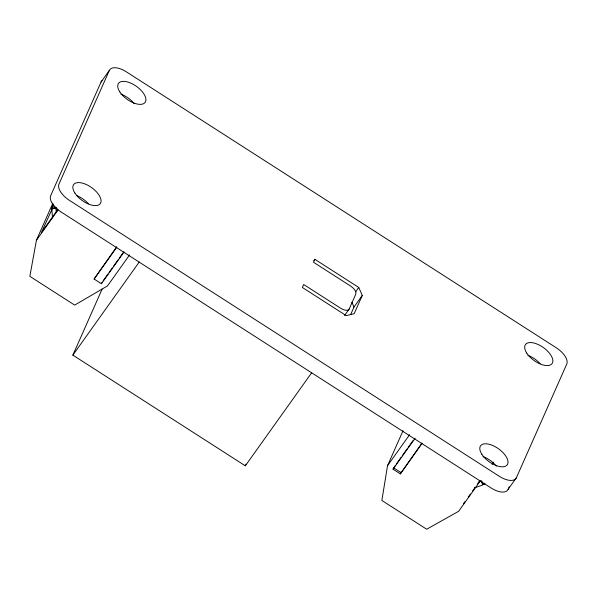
<?xml version="1.0" encoding="UTF-8"?>
<svg xmlns="http://www.w3.org/2000/svg" width="597" height="597" viewBox="0 0 597 597"><rect width="100%" height="100%" fill="white"/><g stroke="black" fill="none" stroke-linecap="round" stroke-linejoin="round"><path stroke-width="0.9" d="M53.745 204.547A5.47 5.082 35.3 0 0 52.939 205.323A5.47 4.455 36.6 0 0 52.185 206.644L51.849 208.793L52.469 217.98M403.035 430.706L387.543 465.66L381.864 500.465L426.698 529.233L458.63 511.293L480.189 481.048M52.932 203.01L36.417 240.285L29.85 276.329L74.677 305.104L107.497 285.911L129.601 254.912M56.551 210.935L57.424 209.01M51.932 207.48L52.185 206.644L52.424 208.405L56.051 207.89L56.439 211.226M101.035 82.065L50.655 195.756A16.365 7.985 35.5 0 0 61.088 211.972L491.085 487.98A16.365 7.985 35.5 0 0 508.092 489.368L516.383 477.734L566.769 364.043A16.365 7.985 35.5 0 0 556.329 347.82L126.34 71.819A16.365 7.985 35.5 0 0 109.333 70.424L101.035 82.065A16.365 7.985 35.5 0 1 102.356 80.446M109.333 70.424L58.946 184.115A16.365 7.985 35.5 0 0 69.386 200.338L499.376 476.339A16.365 7.985 35.5 0 0 516.383 477.734M51.849 208.793L52.924 206.383M56.909 211.219L57.655 209.532M124.057 251.971L101.415 283.724L94.102 279.023L116.788 246.695M101.415 283.724L102.012 282.388M311.701 372.729L245.322 465.824L72.864 355.133L102.147 289.052M349.215 308.977A8.186 3.992 35.5 0 1 340.715 308.276L303.664 284.493L302.343 287.463L346.26 315.649L354.178 313.686L362.289 295.396L358.745 287.47L314.835 259.285L313.515 262.255L350.573 286.038A8.186 3.992 35.5 0 1 355.79 294.142L349.215 308.977L344.551 315.522M245.322 465.824L246.068 464.13M350.678 314.515L353.991 307.03L362.289 295.396M421.907 443.646L400.348 473.884L393.027 469.182L395.236 465.585M400.348 473.884L421.967 443.064M484.988 483.249A5.47 4.351 15.5 0 1 484.234 483.966L482.548 484.488L481.936 481.861M508.092 489.368L509.219 486.824M52.193 208.98L41.275 232.718L57.782 209.562M36.417 240.285L57.976 210.04M94.102 279.023L116.736 247.27M103.087 280.874L107.938 274.068M109.02 272.56L112.251 268.023M113.333 266.508L118.184 259.71M119.258 258.195L123.572 252.143M72.864 355.133L139.243 262.031M313.798 260.74L314.835 259.285M355.633 291.836L358.745 287.47M387.543 465.66L409.639 434.668M396.318 464.07L401.169 457.265M402.244 455.757L407.102 448.951M408.176 447.437L413.027 440.638M393.027 469.182L415.131 438.191M463.488 503.726L465.085 501.487M468.279 497.01L470.406 494.017M472.54 491.032L475.205 487.294M477.331 484.309L479.995 480.578M492.047 464.421L493.667 462.153M474.593 487.794L482.383 485.145L484.234 483.966L482.689 484.167M483.607 484.563L484.145 484.167M478.257 482.257L481.682 481.092L482.548 484.488M479.973 481.54L481.682 481.092M52.566 208.084L56.051 207.89L56.357 212.435M393.624 467.854L400.945 472.548M52.939 205.323L56.051 207.89M351.864 302.276L353.991 307.03M52.096 206.846L52.424 208.405M483.018 456.578A16.365 7.985 35.5 0 1 496.323 466.115M120.945 94.139A16.365 7.985 35.5 0 1 134.25 103.677M76.819 195.652A16.365 7.985 35.5 0 1 88.371 203.719M527.882 355.342A16.365 7.985 35.5 0 1 540.166 363.685M526.733 353.081A16.365 7.985 35.5 0 0 551.165 364.491A16.365 7.985 35.5 0 0 538.382 344.626A16.365 7.985 35.5 0 0 526.733 353.081M74.931 193.115A16.365 7.985 35.5 0 0 99.363 204.525A16.365 7.985 35.5 0 0 86.58 184.652A16.365 7.985 35.5 0 0 74.931 193.115M119.796 91.878A16.365 7.985 35.5 0 0 144.228 103.288A16.365 7.985 35.5 0 0 131.444 83.423A16.365 7.985 35.5 0 0 119.796 91.878M481.869 454.317A16.365 7.985 35.5 0 0 506.301 465.727A16.365 7.985 35.5 0 0 493.518 445.855A16.365 7.985 35.5 0 0 481.869 454.317"/></g></svg>
